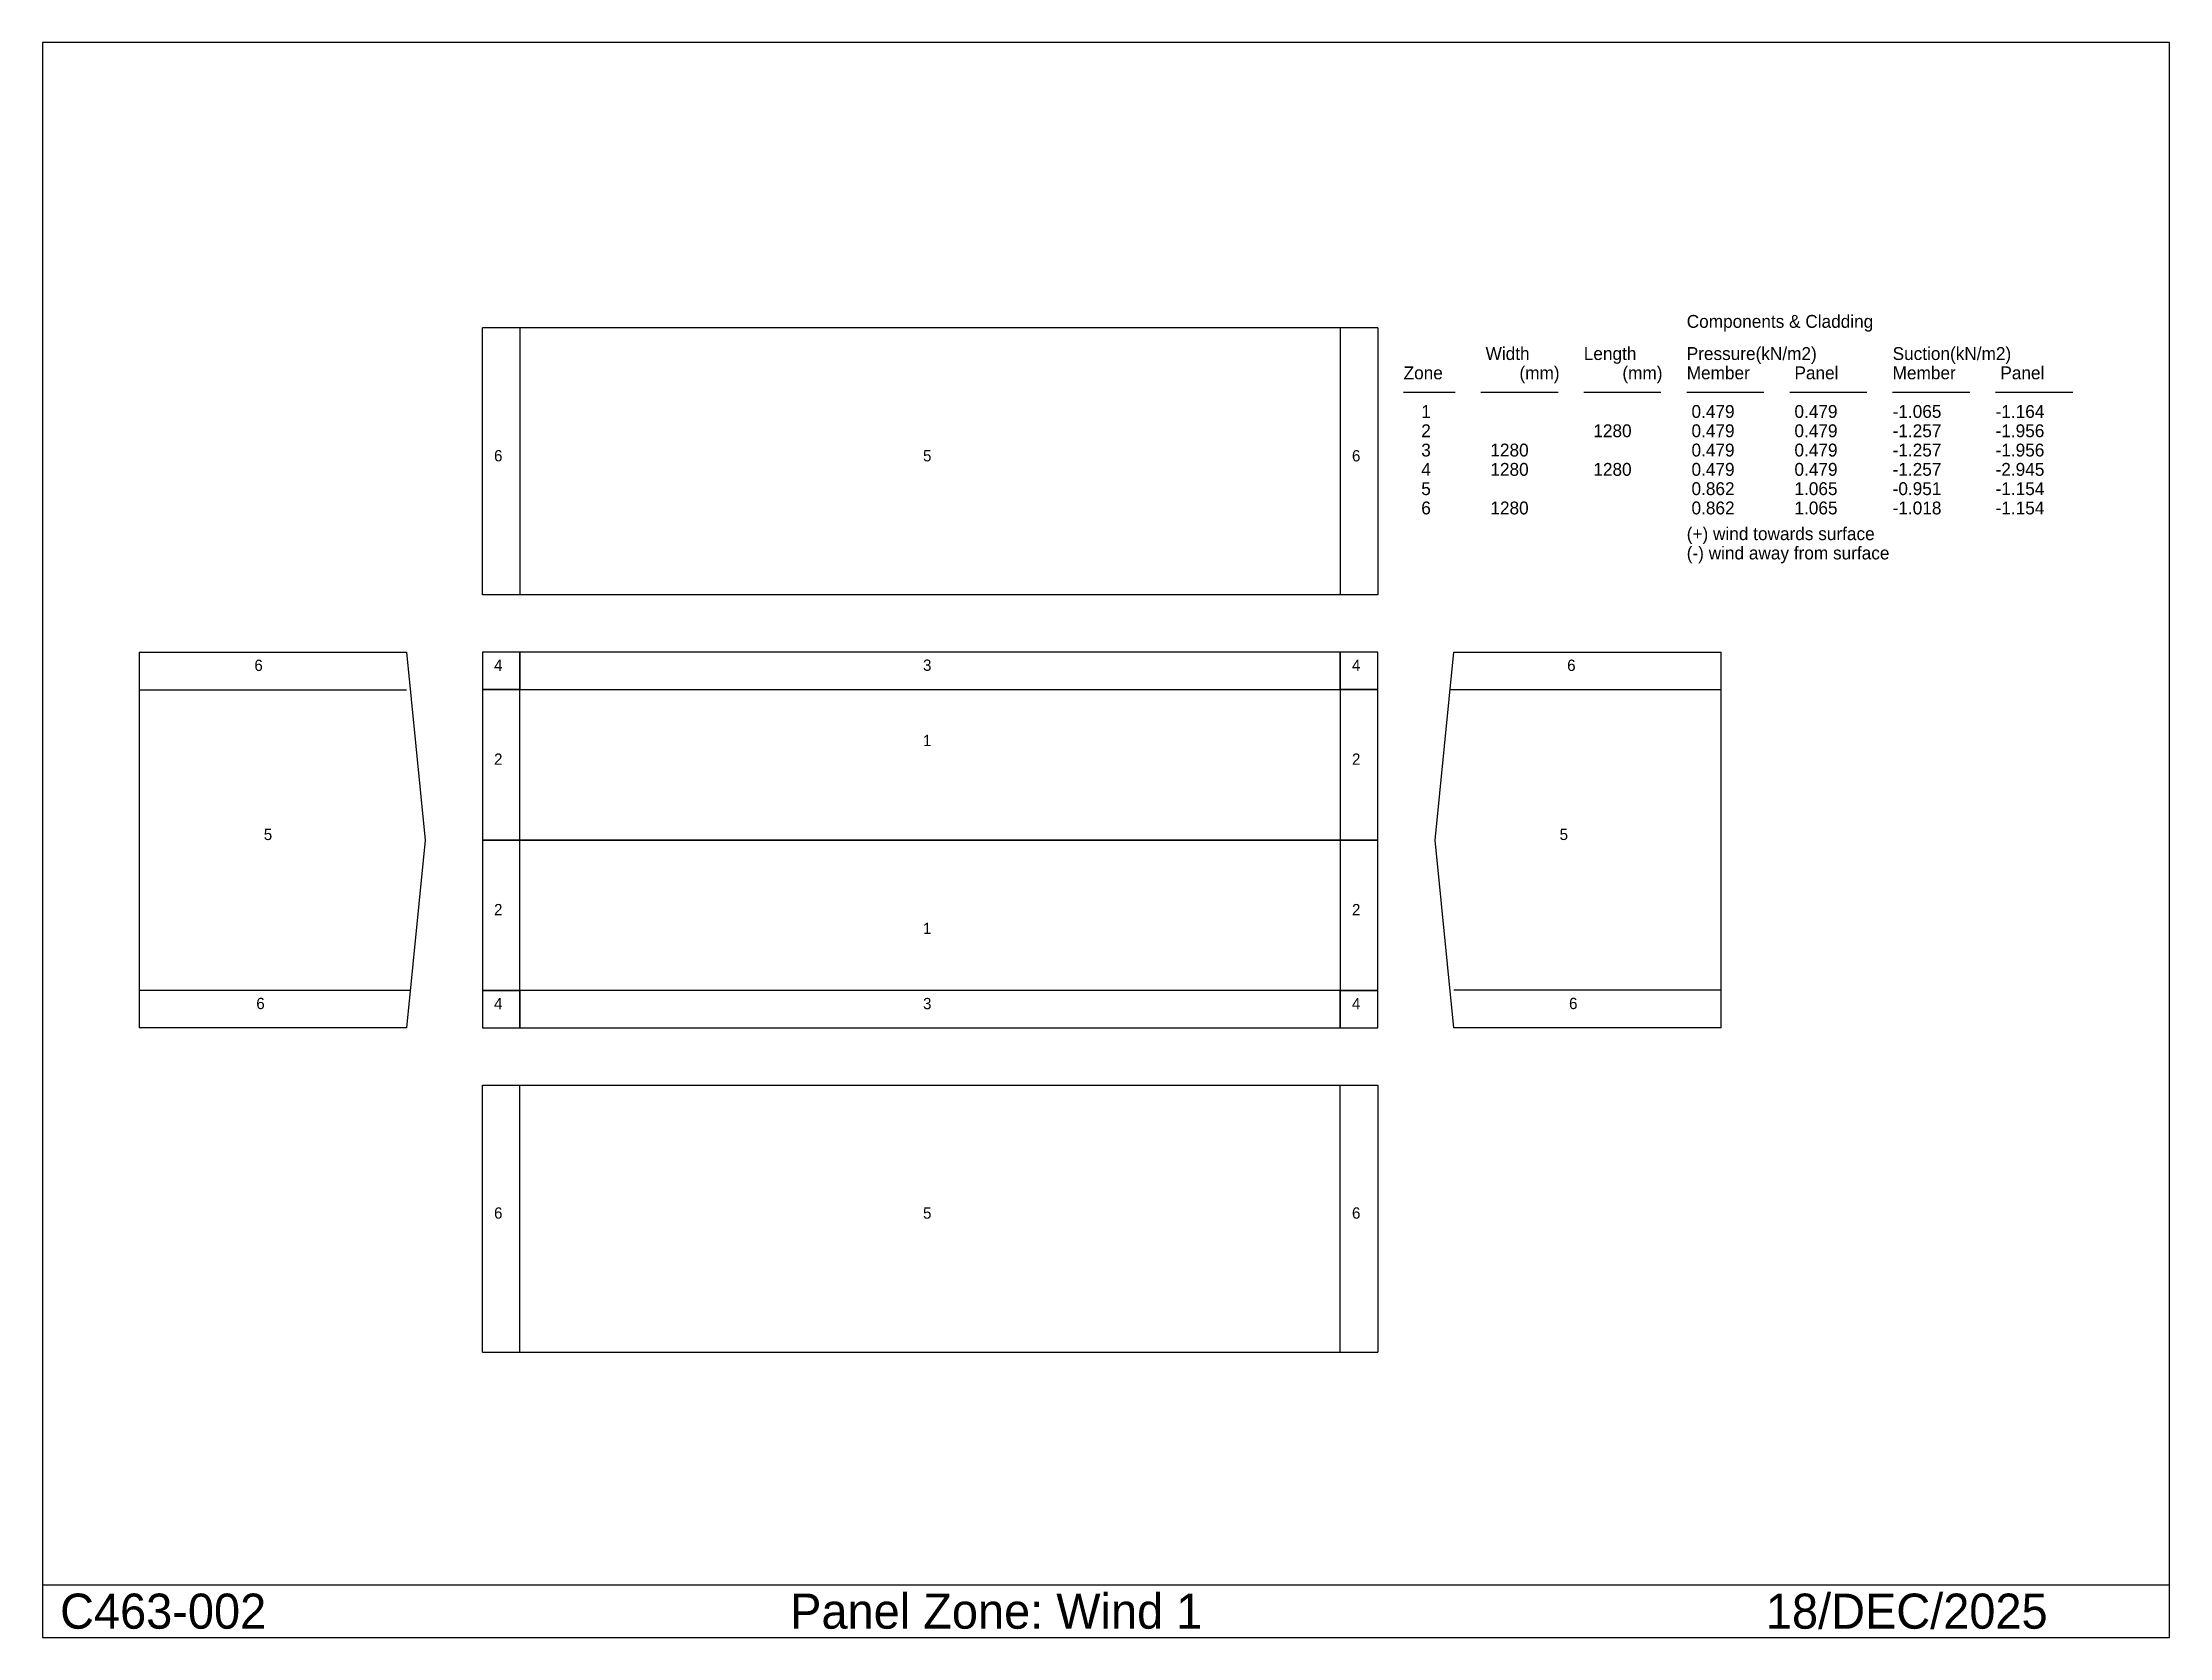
# Model space of a CAD drawing. Extents: x -1248 to 4788, y -1730 to 2797.
import ezdxf

# ---------------------------------------------------------------- set-up
doc = ezdxf.new("R2010")
doc.units = 0
doc.linetypes.add('CONTIN', pattern=[0])
doc.linetypes.add('DASHED', pattern=[72.43, 48.29, -24.14])
doc.layers.get('0').update_dxf_attribs({"linetype": 'CONTIN'})
for name, color, linetype in [('1', 7, 'CONTIN'), ('2', 7, 'CONTIN'), ('21', 7, 'CONTIN'), ('8', 5, 'DASHED')]:
    doc.layers.add(name, color=color, linetype=linetype)

msp = doc.modelspace()

# ---------------------------------------------------------------- linework, layer by layer
for p, q in [((4788.418, 2797.224), (-1248.401, 2797.224)), ((-1248.401, 2797.224), (-1248.401, -1730.39)), ((4788.418, -1730.39), (4788.418, 2797.224)), ((-1248.401, -1580.979), (4788.418, -1580.979)), ((-1248.401, -1730.39), (4788.418, -1730.39))]:
    msp.add_line(p, q)
at = {"layer": '1'}
for p, q in [((-0.05, 1229.168), (0, 1987.501)), ((2541.667, 1987.333), (0, 1987.501)), ((106.667, 1987.494), (106.617, 1229.161)), ((2541.667, 1987.333), (2541.617, 1229)), ((2541.617, 1229), (-0.05, 1229.168)), ((-974, 1066.667), (-215.667, 1066.667)), ((-974, 1066.667), (-974, 0)), ((-215.667, 1066.667), (-162.333, 533.333)), ((2541.667, 1066.667), (0, 1066.667)), ((0, 1066.667), (0, 0)), ((2541.667, 1066.667), (0, 1066.667)), ((0, 1066.667), (0, 533.333)), ((106.667, 1066.667), (0, 1066.667)), ((0, 1066.667), (0, 960.529)), ((2435, 1066.667), (106.667, 1066.667)), ((106.667, 1066.667), (106.667, 960.529)), ((106.667, 960.529), (106.667, 1066.667)), ((2435, 960.529), (2435, 1066.667)), ((2541.667, 1066.667), (2435, 1066.667)), ((2435, 1066.667), (2435, 960.529)), ((2541.667, 0), (2541.667, 1066.667)), ((2541.667, 533.333), (2541.667, 1066.667)), ((2541.667, 960.529), (2541.667, 1066.667)), ((2704, 533.333), (2757.333, 1066.667)), ((2757.333, 1066.667), (3515.667, 1066.667)), ((3515.667, 0), (3515.667, 1066.667)), ((106.667, 960.529), (0, 960.529)), ((0, 960.529), (0, 533.333)), ((0, 960.529), (106.667, 960.529)), ((106.667, 533.333), (106.667, 960.529)), ((106.667, 960.529), (2435, 960.529)), ((2541.667, 960.529), (2435, 960.529)), ((2435, 960.529), (2435, 533.333)), ((2435, 960.529), (2541.667, 960.529)), ((2541.667, 533.333), (2541.667, 960.529)), ((3515.667, 960), (2746.667, 960)), ((-162.333, 533.333), (-215.667, 0)), ((0, 533.333), (2541.667, 533.333)), ((0, 533.333), (106.667, 533.333)), ((2541.667, 533.333), (0, 533.333)), ((0, 533.333), (0, 0)), ((106.667, 533.333), (0, 533.333)), ((0, 533.333), (0, 106.137)), ((106.667, 106.137), (106.667, 533.333)), ((2435, 533.333), (2541.667, 533.333)), ((2541.667, 533.333), (2435, 533.333)), ((2435, 533.333), (2435, 106.137)), ((2541.667, 0), (2541.667, 533.333)), ((2541.667, 106.137), (2541.667, 533.333)), ((2757.333, 0), (2704, 533.333)), ((-974, 106.667), (-205, 106.667)), ((0, 106.137), (106.667, 106.137)), ((106.667, 106.137), (0, 106.137)), ((0, 106.137), (0, 0)), ((2435, 106.137), (106.667, 106.137)), ((106.667, 106.137), (106.667, 0)), ((106.667, 0), (106.667, 106.137)), ((2435, 106.137), (2541.667, 106.137)), ((2435, 0), (2435, 106.137)), ((2541.667, 106.137), (2435, 106.137)), ((2435, 106.137), (2435, 0)), ((2541.667, 0), (2541.667, 106.137)), ((-215.667, 0), (-974, 0)), ((0, 0), (2541.667, 0)), ((0, 0), (2541.667, 0)), ((0, 0), (106.667, 0)), ((106.667, 0), (2435, 0)), ((2435, 0), (2541.667, 0)), ((3515.667, 0), (2757.333, 0)), ((0, -920.667), (0, -162.333)), ((0, -162.333), (2541.667, -162.333)), ((2435, -920.667), (2435, -162.333)), ((2541.667, -162.333), (2541.667, -920.667)), ((0, -920.667), (2541.667, -920.667))]:
    msp.add_line(p, q, dxfattribs=at)
at = {"layer": '2'}
for p, q in [((2435, 1987.34), (2434.95, 1229.007)), ((-974, 960), (-215.667, 960)), ((3515.667, 106.667), (2757.333, 106.667)), ((106.667, -920.667), (106.667, -162.333))]:
    msp.add_line(p, q, dxfattribs=at)
at = {"layer": '21'}
for p, q in [((2614.717, 1804.708), (2760.817, 1804.708)), ((2833.867, 1804.708), (3053.017, 1804.708)), ((3126.067, 1804.708), (3345.217, 1804.708)), ((3418.267, 1804.708), (3637.417, 1804.708)), ((3710.467, 1804.708), (3929.617, 1804.708)), ((4002.667, 1804.708), (4221.817, 1804.708)), ((4294.867, 1804.708), (4514.017, 1804.708))]:
    msp.add_line(p, q, dxfattribs=at)
at = {"layer": '8'}
msp.add_line((0, 533.333), (2541.667, 533.333), dxfattribs=at)

# ---------------------------------------------------------------- texts
for s, p in [('C463-002', (-1198.597, -1705.488)), ('Panel Zone: Wind 1', (873.541, -1705.488)), ('18/DEC/2025', (3642.931, -1705.488))]:
    msp.add_text(s, height=99.608).set_placement(p)
at = {"layer": '1'}
for s, p in [(' 6', (21.239, 1608.333)), (' 5', (1238.739, 1608.253)), (' 6', (2456.239, 1608.172)), (' 6', (-658.971, 1013.333)), (' 4', (21.264, 1013.598)), (' 3', (1238.764, 1013.598)), (' 4', (2456.264, 1013.598)), (' 6', (3067.029, 1013.333)), (' 1', (1238.764, 800)), (' 2', (21.264, 746.931)), (' 2', (2456.264, 746.931)), (' 5', (-632.305, 533.333)), (' 5', (3045.695, 533.333)), (' 2', (21.264, 319.735)), (' 2', (2456.264, 319.735)), (' 1', (1238.764, 266.667)), (' 6', (-653.638, 53.333)), (' 4', (21.264, 53.069)), (' 3', (1238.764, 53.069)), (' 4', (2456.264, 53.069)), (' 6', (3072.362, 53.333)), (' 6', (21.264, -541.5)), (' 5', (1238.764, -541.5)), (' 6', (2456.264, -541.5))]:
    msp.add_text(s, height=32.069, dxfattribs=at).set_placement(p)
at = {"layer": '21'}
for s, p in [('Components & Cladding', (3418.267, 1987.333)), (' Width', (2833.867, 1896.021)), ('Length', (3126.067, 1896.021)), ('Pressure(kN/m2)', (3418.267, 1896.021)), ('Suction(kN/m2)', (4002.667, 1896.021)), ('Zone', (2614.717, 1841.233)), ('(mm)', (2943.442, 1841.233)), ('(mm)', (3235.642, 1841.233)), ('Member', (3418.267, 1841.233)), (' Panel', (3710.467, 1841.233)), ('Member', (4002.667, 1841.233)), (' Panel', (4294.867, 1841.233)), (' 1', (2651.242, 1731.658)), (' 0.479', (3418.267, 1731.658)), (' 0.479', (3710.467, 1731.658)), ('-1.065', (4002.667, 1731.658)), ('-1.164', (4294.867, 1731.658)), (' 2', (2651.242, 1676.871)), ('  1280', (3126.067, 1676.871)), (' 0.479', (3418.267, 1676.871)), (' 0.479', (3710.467, 1676.871)), ('-1.257', (4002.667, 1676.871)), ('-1.956', (4294.867, 1676.871)), (' 3', (2651.242, 1622.083)), ('  1280', (2833.867, 1622.083)), (' 0.479', (3418.267, 1622.083)), (' 0.479', (3710.467, 1622.083)), ('-1.257', (4002.667, 1622.083)), ('-1.956', (4294.867, 1622.083)), (' 4', (2651.242, 1567.296)), ('  1280', (2833.867, 1567.296)), ('  1280', (3126.067, 1567.296)), (' 0.479', (3418.267, 1567.296)), (' 0.479', (3710.467, 1567.296)), ('-1.257', (4002.667, 1567.296)), ('-2.945', (4294.867, 1567.296)), (' 5', (2651.242, 1512.508)), (' 0.862', (3418.267, 1512.508)), (' 1.065', (3710.467, 1512.508)), ('-0.951', (4002.667, 1512.508)), ('-1.154', (4294.867, 1512.508)), (' 6', (2651.242, 1457.721)), ('  1280', (2833.867, 1457.721)), (' 0.862', (3418.267, 1457.721)), (' 1.065', (3710.467, 1457.721)), ('-1.018', (4002.667, 1457.721)), ('-1.154', (4294.867, 1457.721)), ('(+) wind towards surface', (3418.267, 1384.671)), ('(-) wind away from surface', (3418.267, 1329.883))]:
    msp.add_text(s, height=36.525, dxfattribs=at).set_placement(p)

doc.saveas('drawing.dxf')
